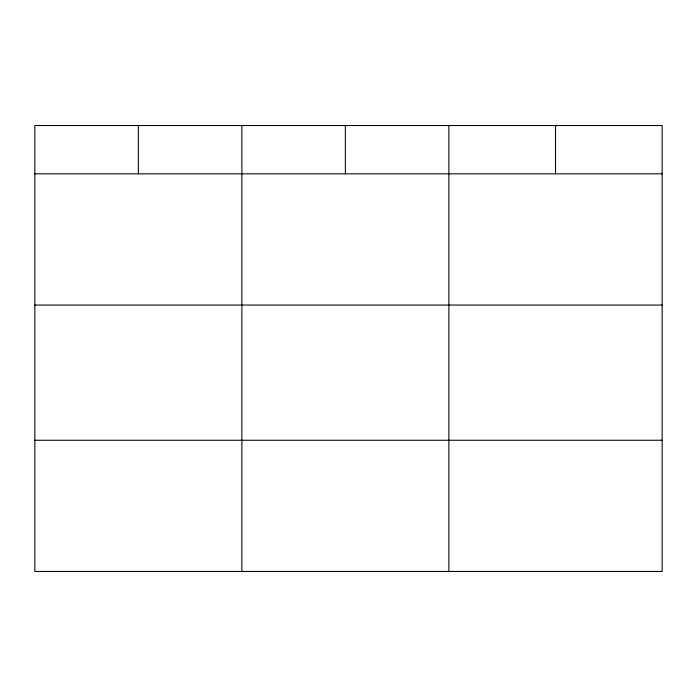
<?xml version="1.0" encoding="UTF-8"?>
<svg xmlns="http://www.w3.org/2000/svg" width="697" height="697" viewBox="0 0 697 697"><rect width="100%" height="100%" fill="white"/><g stroke="black" fill="none" stroke-linecap="round" stroke-linejoin="round"><path stroke-width="1.05" d="M662.15 305.051L662.15 125.53L34.85 125.53L34.85 571.47L662.15 571.47L662.15 305.051L34.85 305.051M34.85 173.832L662.15 173.832M34.85 440.243L662.15 440.243M555.509 125.53L555.509 173.832M448.868 125.53L448.868 571.47M345.363 125.53L345.363 173.832M241.859 125.53L241.859 571.47M138.355 125.53L138.355 173.832"/></g></svg>
